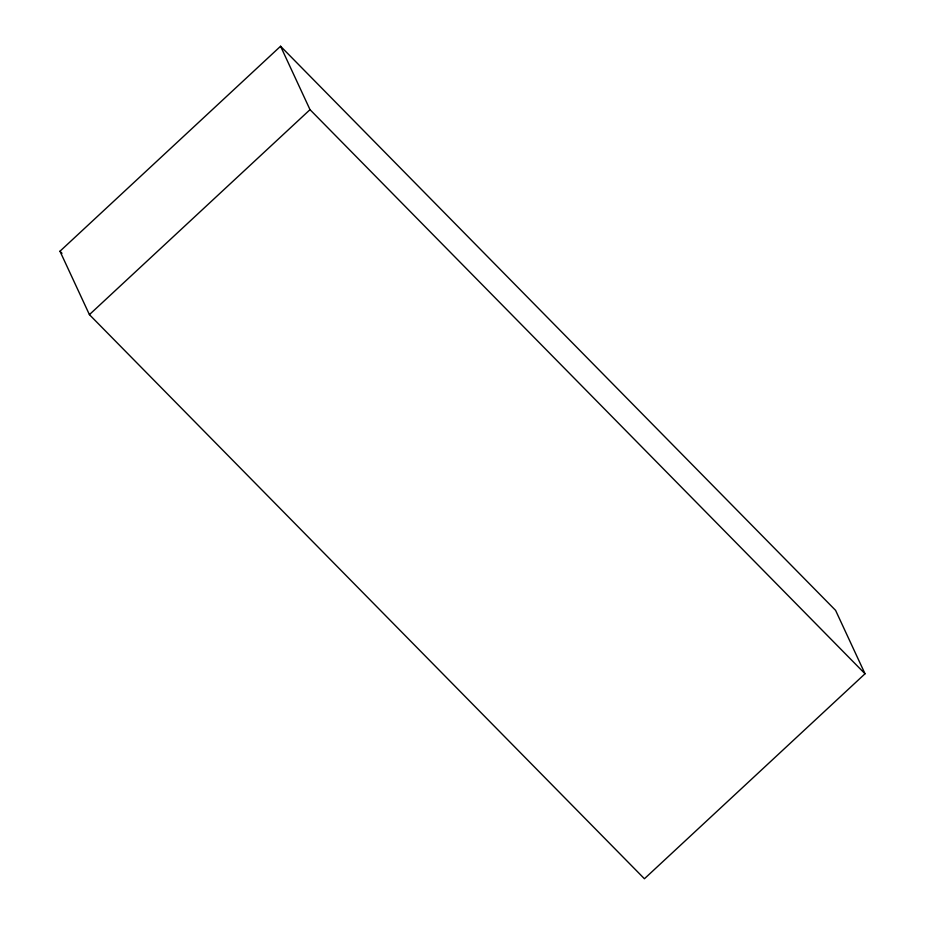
<?xml version="1.0" encoding="UTF-8"?>
<svg xmlns="http://www.w3.org/2000/svg" width="925" height="925" viewBox="0 0 925 925"><rect width="100%" height="100%" fill="white"/><g stroke="black" fill="none" stroke-linecap="round" stroke-linejoin="round"><path stroke-width="1.39" d="M59.975 251.23L280.576 46.25L835.587 610.361L865.025 673.77L644.424 878.75L89.413 314.639L59.975 251.23L61.998 253.288M89.413 314.639L310.014 109.659L280.576 46.25M310.014 109.659L865.025 673.77"/></g></svg>
